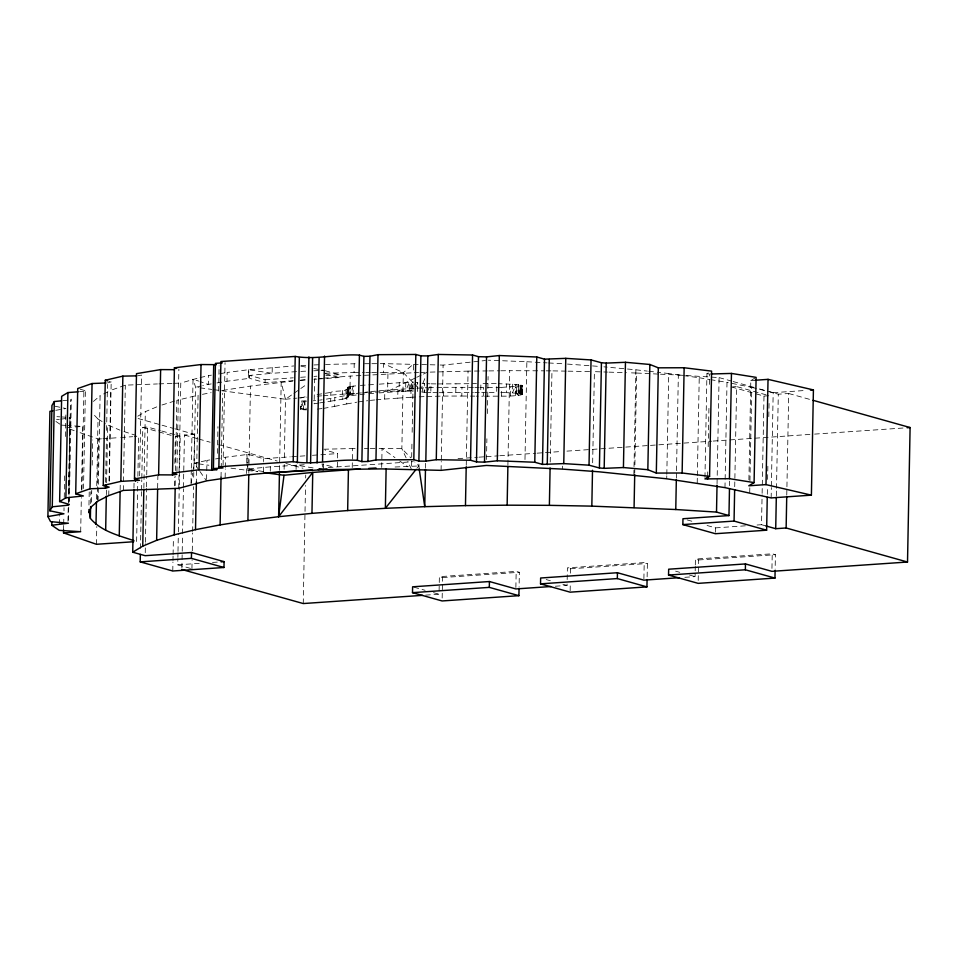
<?xml version="1.0" encoding="UTF-8"?>
<svg xmlns="http://www.w3.org/2000/svg" width="958" height="958" viewBox="0 0 958 958"><rect width="100%" height="100%" fill="white"/><g stroke="black" fill="none" stroke-linecap="round" stroke-linejoin="round"><path stroke-width="0.72" stroke-dasharray="4.79 3.59" d="M59.36 524.421L59.528 515.524M63.587 529.918L63.671 525.475M63.695 523.99L63.839 516.578M64.006 510.818L64.018 507.68M64.258 497.477L64.665 473.587M65.383 436.525L65.862 414.467M67.946 521.2L68.21 507.86M68.317 501.932L69.934 417.437L68.964 495.046M68.545 502.196L70.509 399.917L71.335 399.151L69.479 495.502M68.473 520.242L68.784 503.932M68.82 502.459L68.928 496.519M69.371 501.429L69.455 496.986M80.688 531.702L81.346 497.609M81.49 490.197L82.711 426.454L66.988 425.46M82.005 489.227L83.885 391.391L85.394 390.696L83.514 488.532M88.974 505.082L89.262 490.256M90.651 503.573L90.878 491.717M91.501 502.231L91.728 490.376M92.207 465.181L92.698 439.973M96.483 499.118L96.626 491.705M96.746 485.778L98.027 419.065L93.333 414.131M96.447 544.288L96.782 526.505M97.297 499.825L98.458 439.039L76.52 431.435M98.075 501.022L100.099 395.774L102.47 394.564M105.584 482.245L106.446 437.782M106.589 430.37L107.464 384.421M106.35 494.615L106.434 490.161M106.578 482.748L107.691 424.945L119.93 430.13M108.745 495.573L108.865 489.646M109.032 480.748L110.769 390.325L125.33 385.152L157.423 383.942M109.272 481.227L111.188 381.907L108.817 381.248M120.145 489.993L120.265 484.065M123.319 490.4L123.45 482.988M123.486 481.503L125.33 385.152M133.952 487.945L134.072 481.97M136.623 541.533L137.569 492.616M137.593 491.131L137.76 482.233M137.88 476.306L138.647 436.285L134.18 436.585M139.617 475.863L141.544 375.069L137.473 375.859M140.467 548.431L141.293 505.094M141.473 496.124L141.556 491.646M141.58 490.149L141.784 479.695M141.808 478.198L142.79 427.388L147.652 427.064L160.393 430.633M143.868 487.873L145.329 411.665L157.962 406.384M145.233 552.706L145.412 543.725M145.436 542.228L146.466 488.388M146.502 486.892L146.694 476.413M146.73 474.929L147.652 427.064M157.639 488.041L157.866 476.09M172.775 571.004L172.943 562.047M172.979 560.55L173.063 556.071M173.087 554.574L173.41 538.133M174.404 485.838L174.584 476.868M174.835 463.421L175.35 436.525L180.212 436.189L179.266 485.55M175.218 485.514L175.398 476.557M175.506 470.582L176.859 400.348L198.078 395.187L196.414 481.85M176.919 471.348L178.883 369.07M178.751 488.317L180.775 383.068L198.689 377.895M190.51 568.405L177.745 564.825L177.853 558.849M177.889 557.352L177.972 552.862M177.996 551.365L178.344 533.414M178.38 531.918L179.242 487.047M181.9 568.01L182.523 535.127M182.559 533.642L183.421 488.808M183.445 487.323L184.451 435.016L194.522 434.321L193.624 480.653M191.037 482.952L191.301 469.612M191.325 468.127L193.037 379.188L198.617 381.08M191.935 568.812L192.103 559.843M192.283 550.874L192.618 532.947M192.654 531.451L193.516 486.628M192.893 471.731L194.151 463.253L195.612 387.248L193.037 379.188M206.581 479.419L206.724 472.114M206.748 470.653L206.952 460.415L209.802 459.924M211.431 375.141L208.581 375.632L208.401 384.409L202.725 385.667M217.43 453.326L217.945 426.645M218.628 391.068L219.107 365.872M221.035 477.084L221.178 469.612M221.202 468.115L221.466 454.667M221.49 453.17L222.639 393.403M223.082 464.977L225.046 362.687M225.142 477.707L225.31 468.941M225.334 467.48L225.537 457.241L248.182 454.355L263.594 458.678L290.25 456.846M216.987 382.937L226.998 381.236L227.166 372.458L248.505 369.716L293.771 365.968M246.505 473.503L246.673 464.726M246.709 463.265L246.877 454.499L247.487 463.181M296.525 371.62L272.144 373.285L248.505 369.716L248.326 378.482L226.998 381.236M247.978 464.582L247.044 472.569M248.014 463.121L248.182 454.355M293.196 380.733L265.055 382.661L249.643 378.338L248.505 369.716M248.817 472.749L250.481 386.086L292.789 381.056M263.342 471.827L263.51 463.061M263.534 461.6L263.594 458.678M265.055 382.661L265.115 379.739L249.691 375.416L248.326 378.482L249.643 378.338M270.264 471.228L270.348 466.845L306.213 464.618M272.264 367.441L272.144 373.285L249.691 375.416M279.497 470.39L281.197 382.23L285.472 399.258L284.298 460.367M284.119 469.3L284.263 461.852M296.082 469.456L296.166 465.073L314.871 468.234M303.255 603.552L305.518 485.502M305.662 478.03L305.722 475.048M323.624 463.84L323.517 469.683L322.008 463.9L334.581 467.42M319.649 402.923L330.666 401.186L330.833 392.409C334.294 389.99 347.383 392.636 347.79 387.547L349.263 386.625L358.939 385.499M323.409 408.395L334.641 406.408L334.809 397.642L358.304 393.163M337.396 466.738L337.539 459.433M337.563 457.972L337.647 453.589L325.085 450.056M318.379 378.997L339.108 377.572L339.168 374.65L325.205 370.734M330.666 401.186L342.234 399.27L342.401 390.493M346.03 389.666L345.85 398.432L342.234 399.27M334.641 406.408L346.748 403.941L346.916 395.175M347.79 387.547L348.113 397.115L345.85 398.432L347.514 389.14L347.347 397.905L348.137 388.732L347.97 397.498L348.281 388.349M348.113 397.115L348.437 386.852L347.622 396.313L347.982 387.056L347.61 396.025L367.489 393.69M323.133 395.714L349.898 393.618L350.233 376.075L412.754 372.794M353.083 394.804L353.251 386.026L350.496 395.139L350.664 386.373L349.095 395.391L349.263 386.625L348.269 395.618M352.233 467.552L352.592 448.548L355.538 448.536M325.361 373.213L354.053 372.53L354.221 363.765L357.166 363.753M381.691 467.432L382.062 448.428L401.857 448.667L410.802 457.828M371.728 372.458L383.511 372.423L383.679 363.645L438.668 364.962M376.099 399.845L384.661 399.067L384.829 390.289L415.437 388.277M387.942 373.836L387.607 391.379L368.758 392.493M384.661 399.067L397.738 398.157L397.905 389.379M379.105 392.924L399.103 391.499L399.27 382.721L413.389 382.386M413.353 370.027L413.473 364.1L403.318 372.65L401.857 448.667L407.258 460.295M405.785 382.422L405.617 391.187L399.103 391.499M397.738 398.157L410.886 397.259L411.054 388.493M411.928 444.141L411.449 469.348L407.857 461.588M412.156 432.286L413.126 381.883M417.58 391.499L417.748 382.733L416.095 382.553M419.185 468.881L418.814 462.989M426.897 392.445L421.891 392.05L422.011 386.206M422.059 383.272L424.346 383.487L424.178 392.265L425.005 389.81M425.496 467.815L425.591 463.325M437.77 392.696L430.813 392.6L430.98 383.823L427.064 383.667M441.087 470.354L441.255 461.457M441.291 459.984L443.111 365.106L485.478 360.519M425.603 595.134L439.039 594.211L439.231 583.985M439.255 582.524L439.375 576.68L516.182 571.399L519.368 572.285L519.092 586.907M426.969 396.48L443.422 396.073L443.59 387.307L473.432 387.355M442.165 598.031L442.548 577.566L439.375 576.68M439.159 392.696L455.769 392.588L455.936 383.811L476.473 383.619M443.422 396.073L461.804 396.037L461.972 387.26M466.247 465.265L468.055 371.129L487.394 370.926M486.496 459.517L486.892 438.764M487.371 413.569L488.089 376.506M484.7 396.193L501.477 396.157L501.645 387.391L522.529 385.787L516.099 384.445L498.232 383.679M501.477 396.157C517.655 396.408 535.582 393.738 506.339 392.66L506.507 383.895M507.908 464.834L509.716 370.686L544.683 370.83M510.59 395.929L510.758 387.164M512.566 384.182L512.398 392.96L516.099 384.445L515.931 393.211L518.482 395.414L518.649 386.649L520.218 395.199L515.931 393.211L518.41 384.673L518.242 393.439L520.972 385.056L521.463 393.978L522.397 385.499L522.361 394.564L521.403 386.23L521.823 394.852L520.386 386.421L520.218 395.199M515.584 395.666L515.763 386.888L518.482 395.414M515.871 587.482L516.182 571.399M524.984 459.565L526.864 361.729L488.4 360.196M550.215 462.019L551.964 370.866L566.597 371.141M562.526 469.109L562.586 466.139M555.353 586.224L567.052 585.422L567.136 581.039M567.172 579.566L567.387 567.878L644.207 562.597L647.392 563.496L647.105 578.105M570.154 590.703L570.297 583.386M570.489 573.159L570.573 568.765L567.387 567.878M592.655 462.798L594.403 371.656L607.516 372.087M633.861 475.048L635.884 369.8L603.923 366.83M634.735 473.168L636.663 373.045L627.921 372.758M643.896 578.68L644.207 562.597M666.72 478.796L666.78 475.827M666.816 474.342L668.744 373.548L657.32 372.243M676.372 478.138L676.48 472.162M676.516 470.665L678.348 375.033L660.481 374.183M684.838 577.327L695.077 576.62L695.161 572.237M695.197 570.776L695.28 566.394M695.304 564.933L695.412 559.077L772.232 553.796L775.417 554.694L775.13 569.315M697.208 483L697.328 477.072M697.352 475.587L699.232 377.751L668.744 373.548M698.202 580.44L698.598 559.975L695.412 559.077M704.956 477.431L706.944 373.668L709.267 372.399M707.651 474.833L707.711 471.875M708.19 446.668L708.932 408.132M709.387 384.409L709.591 374.039L706.944 373.668M715.446 532.253L715.53 527.87L704.202 524.697M717.051 483.694L719.087 377.596L678.348 375.033M724.978 487.634L727.002 382.386L710.92 379.703M729.529 485.658L729.625 481.179M734.714 486.7L736.642 386.589L732.738 386.852M748.905 479.862L750.809 380.542L755.048 377.991M749.719 492.628L749.839 486.7M749.946 480.76L751.743 387.379L727.002 382.386M765.789 525.906L761.526 524.709L762.101 494.795M762.125 493.298L763.993 396.073L755.503 393.69M767.31 494.34L767.454 486.868M767.597 479.395L767.885 464.45M768.807 416.634L769.094 401.689M771.154 497.921L771.358 487.55M771.382 486.065L773.178 392.684L767.454 391.259M771.944 568.417L772.232 553.796M776.351 495.813L776.459 489.837M776.495 488.352L778.303 394.205L758.568 388.673M786.769 495.106L788.721 393.499L778.303 394.205M522.23 394.265L522.529 385.787M301.746 400.959L303.566 409.844L303.734 401.079L306.524 409.88L300.74 409.641L301.746 400.959L306.692 401.115M519.775 393.642L520.972 385.056M191.013 484.437L192.69 473.144M413.054 383.835L411.437 391.115L405.617 391.187L409.294 382.338L409.126 391.115L411.605 382.338L411.437 391.115L413.209 391.151M421.891 392.05L424.346 383.487M416.874 385.164L417.748 382.733M422.957 383.128L425.148 377.656M427.484 391.211L430.98 383.823L436.549 383.907M416.946 468.258L418.754 465.971L414.778 461.9M93.429 401.438L100.099 395.774M213.287 389.607L285.472 399.258L292.741 394.157M293.95 393.307L306.069 384.817M137.808 416.203L145.329 411.665M103.656 393.954L110.769 390.325M415.425 377.943L387.607 391.379L412.802 390.277M416.742 377.296L422.035 374.746M423.364 374.099L427.34 372.183M161.938 405.006L176.859 400.348M107.5 382.937L111.188 381.907M300.608 398.037L305.063 396.828L304.895 405.593L300.441 406.815M200.102 377.572L208.581 375.632M201.3 385.99L195.612 387.248L198.557 387.643M199.108 470.306L194.151 463.253L199.839 461.995M201.264 461.684L206.952 460.415M202.425 394.337L211.107 392.66M326.391 399.127L334.809 397.642M346.748 403.941L356.711 402.192M55.756 410.323L65.97 408.539L53.325 405.857M220.017 373.68L227.166 372.458M211.263 383.919L208.401 384.409L200.018 381.559M215.526 458.954L225.537 457.241M317.062 394.588L330.833 392.409M318.272 403.138L314.14 403.785L314.547 378.877L321.984 378.29M222.699 390.409L250.481 386.086M365.118 392.289L367.836 391.942M358.136 401.941L367.668 400.707M319.469 400.145L322.211 399.797M322.044 408.575L314.284 409.461M56.558 419.664L59.336 419.317M60.725 419.149L70.437 417.963M63.132 400.66L70.509 399.917M300.046 380.338L305.841 379.751M285.472 399.258L296.968 398.121M298.405 397.977L307.027 397.127M270.348 466.845L247.894 468.965L247.595 464.63M370.566 391.594L384.829 390.289M370.399 400.36L374.674 399.977M313.314 400.779L315.589 400.588M323.469 378.182L350.233 376.075M317.182 396.181L321.637 395.834M79.526 391.714L83.885 391.391M379.284 384.158L399.27 382.721M265.115 379.739L293.256 377.811M300.656 377.296L306.584 376.889M313.984 376.386L316.954 376.183M325.84 375.572L339.168 374.65M300.596 380.218L306.524 379.811M313.937 379.308L316.894 379.105M66.976 427.531L82.711 426.454M750.809 380.542L755.12 380.254M98.458 439.039L101.44 438.836M102.925 438.74L119.295 437.614M120.792 437.507L132.695 436.692M773.178 392.684L805.965 390.421M763.993 396.073L769.202 395.714L736.642 386.589M291.735 456.738L305.063 455.828M312.476 455.313L337.647 453.589M328.211 467.528L413.257 461.684M458.02 458.607L477.419 457.277M478.904 457.17L484.88 456.762M486.365 456.655L498.304 455.84M499.801 455.733L535.606 453.278M537.091 453.17L560.969 451.529M566.932 451.122L590.811 449.482M592.295 449.386L648.997 445.482M650.494 445.386L711.662 441.183M713.159 441.075L813.114 434.202M814.611 434.106L905.621 427.843M177.745 564.825L200.917 563.232M212.508 562.442L221.202 561.843M715.53 527.87L746.689 525.726M757.071 525.02L761.526 524.709M442.548 577.566L519.368 572.285M570.573 568.765L647.392 563.496M698.598 559.975L775.417 554.694M360.388 385.403L376.374 384.35M368.938 393.594L376.207 393.115M349.898 393.618L361.501 392.924M362.95 392.84L367.309 392.576M416.898 388.206L427.136 387.703M410.886 397.259L425.508 396.54M300.968 365.549L306.74 365.285M313.973 364.962L319.756 364.699M300.836 371.393L306.572 371.129M313.757 370.806L319.505 370.542M320.942 370.471L323.804 370.339L320.954 369.824M395.043 467.001L418.754 465.971M414.203 372.734L418.586 372.554M420.047 372.482L425.879 372.243M158.884 383.895L172.021 383.392M173.482 383.344L180.775 383.068M430.25 372.111L468.055 371.129M325.528 364.435L354.221 363.765M428.633 387.667L443.59 387.307M323.9 449.218L352.592 448.548M488.879 370.914L499.298 370.806M500.794 370.782L509.716 370.686M455.769 392.588L473.372 392.409M474.845 392.397L479.239 392.361M437.938 383.93L455.936 383.811M364.531 363.717L370.423 363.693M371.896 363.693L383.679 363.645L403.318 372.65L413.257 382.829M354.053 372.53L364.363 372.494M365.836 372.482L370.255 372.47M364.375 448.5L368.794 448.476M370.267 448.476L377.632 448.452M379.105 448.44L382.062 448.428L394.983 457.637M487.658 387.415L501.645 387.391M546.132 370.842L551.964 370.866M486.52 392.373L480.712 392.337L480.88 383.571L496.855 383.655L496.675 392.421L487.969 392.373M474.869 387.355L479.168 387.391M480.605 387.403L483.467 387.427L483.299 396.193L476.138 396.145M461.804 396.037L468.965 396.085M470.402 396.097L474.701 396.133M383.511 372.423L403.318 372.65M568.058 371.165L591.481 371.596M500.818 392.529L506.339 392.66M608.977 372.135L626.46 372.71M440.141 365.01L443.111 365.106M428.202 392.493L430.813 392.6M636.663 373.045L658.996 374.111M526.864 361.729L547.15 362.878M548.599 362.962L564.549 363.86M56.929 416.67L59.827 416.838M61.264 416.922L65.599 417.185M61.264 425.101L65.563 425.376M567.459 364.076L599.564 366.447M635.884 369.8L647.321 371.105M648.746 371.261L655.883 372.075M200.03 387.834L211.814 389.415M194.151 463.253L197.097 463.648M198.569 463.852L208.88 465.229M230.974 468.175L257.498 471.719M300.525 408.611L306.057 409.413M699.232 377.751L709.459 379.464M263.258 471.528L247.894 468.965L257.714 471.719M300.932 366.196L306.656 367.225M313.805 368.531L319.517 369.56M300.68 408.767L306.524 409.88M751.743 387.379L766.029 390.912M788.721 393.499L811.57 399.905M719.087 377.596L731.78 381.164M733.181 381.559L757.155 388.277M731.433 386.936L754.09 393.295M325.145 373.656L339.108 377.572M687.209 519.931L694.287 521.918M80.28 389.271L85.394 390.696M138.132 418.514L160.681 424.837M162.094 425.232L173.374 428.394M174.775 428.789L194.522 434.321M675.606 571.16L679.785 572.333M689.52 575.063L695.077 576.62M184.451 435.016L197.3 438.62M198.725 439.027L210.149 442.225M218.723 444.632L277.269 461.049M285.843 463.456L302.979 468.258M161.806 431.028L180.212 436.189M142.79 427.388L171.111 435.339M546.192 579.566L550.371 580.74M562.885 584.248L567.052 585.422M414 587.194L425.124 590.32M433.471 592.655L439.039 594.211M123.953 431.555L135.976 435.423M69.659 429.064L75.155 430.956M98.027 419.065L105.272 423.472M55.923 421.46L60.198 424.37M399.69 460.978L407.916 466.833M414.251 383.859L418.227 387.93M199.935 471.48L206.557 480.88M300.537 406.683L300.74 409.641"/><path stroke-width="1.44" d="M51.816 522.29L51.768 525.247L68.425 523.212L50.57 521.655L47.9 516.578L49.924 411.329L52.834 410.826M47.9 516.578L63.947 513.787L49.9 510.806L51.924 405.557L54.295 401.546L61.659 400.803M49.9 510.806L52.271 506.794L54.295 401.546M52.271 506.794L68.485 505.165L69.311 504.399L59.624 501.561L61.647 396.325L67.91 392.564L78.077 391.822M133.653 541.737L96.447 544.288L63.527 532.876L63.587 529.918M59.624 501.561L65.886 497.813L67.91 392.564M65.886 497.813L83.37 495.945L75.706 493.789L77.718 388.553L92.052 383.523L106.087 382.984M133.952 540.671C118.624 535.474 101.213 531.319 90.375 518.398L88.89 509.536M75.706 493.789L90.028 488.772L92.052 383.523M90.375 518.398L90.603 506.543M96.004 524.313L96.435 502.076M90.028 488.772L105.476 488.185L109.164 487.155L103.248 485.49L105.272 380.254L122.863 376.135L136.012 375.883M105.476 488.185L105.536 485.215M105.667 530.193L106.326 496.1M119.259 535.953L120.121 491.478M103.248 485.49L120.84 481.371L122.863 376.135M140.347 554.407L140.203 561.879L172.775 571.004L223.98 567.495L224.088 561.639L191.528 552.503L145.173 555.688L132.719 552.203L133.928 489.442M120.84 481.371L139.521 480.317L134.467 478.892L136.491 373.656L160.633 369.596L174.536 369.668M135.461 481.108L135.509 478.138M132.719 552.203L142.742 546.144L143.832 489.37M142.742 546.144L156.633 540.336L157.615 489.538M134.467 478.892L158.621 474.845L160.633 369.596M158.621 474.845L172.524 474.917L174.404 367.812L201.024 364.543L216.412 364.663M156.633 540.336L174.272 534.827L175.17 488.508M223.98 567.495L191.42 558.358L191.528 552.503M174.272 534.827L195.504 529.666L196.414 481.85M172.524 474.917L176.859 474.318L172.38 473.06L199.013 469.791L201.024 364.543M199.013 469.791L211.67 470.186L213.694 364.938M211.67 470.186L217.119 469.636L213.418 468.594L215.442 363.357L222.304 362.878M213.418 468.594L223.022 467.935L218.879 466.774L220.903 361.525L295.22 356.424C316.415 360.1 337.671 353.658 359.418 355.107L363.908 356.364L369.968 356.244L377.991 354.664L415.832 354.46L420.897 355.873L427.843 355.909L438.297 354.448L472.569 355.011L478.497 356.675L486.544 356.891L499.322 355.538L536.791 356.999L544.503 359.166L565.771 358.352L591.05 359.933L601.432 362.735L606.21 363.106L625.454 362.292L649.859 364.471L658.326 367.824L684.144 367.752L711.59 371.129L709.579 476.365L704.92 478.916L729.433 478.677L754.09 482.593L756.113 377.356L731.457 373.428L711.04 373.991M195.504 529.666L220.112 524.9L221.035 477.084M220.112 524.9L247.906 520.565L248.793 474.246M247.906 520.565L278.61 516.709L279.437 473.372M709.579 476.365L682.132 473.001L656.314 473.072L647.836 469.719L623.43 467.54L604.187 468.354L599.409 467.983L589.026 465.181L563.759 463.6L542.479 464.402L534.78 462.247L497.298 460.786L484.52 462.139L476.485 461.924L470.546 460.259L436.273 459.696L425.819 461.157L418.886 461.121L413.808 459.696L375.967 459.912L367.944 461.493L361.885 461.612L357.406 460.343C335.659 458.906 314.392 465.349 293.196 461.672L295.22 356.424M297.339 462.834L299.351 357.585M306.895 462.175L308.919 356.927M310.584 463.217L312.607 357.969M278.61 516.709L312.751 472.426L284.011 475.264L278.61 516.709L311.961 513.356L312.751 472.426L360.04 468.941M317.086 462.942L319.11 357.693M322.547 461.301L324.558 356.053M311.961 513.356L347.658 510.554L348.437 469.624M357.406 460.343L359.418 355.107M361.885 461.612L363.908 356.364M367.944 461.493L369.968 356.244M375.967 459.912L377.991 354.664M386.122 468.845L385.367 508.315L347.658 510.554M413.808 459.696L415.832 354.46M519.056 588.368L518.913 595.672L442.105 600.953L412.503 592.655L412.611 586.811L489.43 581.53L515.847 588.942L550.958 586.524M418.886 461.121L420.897 355.873M425.472 469.312L424.753 506.662L385.367 508.315L416.047 469.408M425.819 461.157L427.843 355.909M436.273 459.696L438.297 354.448M419.185 468.881L424.753 506.662L465.468 505.608L466.211 466.762M470.546 460.259L472.569 355.011M476.485 461.924L478.497 356.675M484.52 462.139L486.544 356.891M518.913 595.672L489.31 587.374L489.43 581.53M497.298 460.786L499.322 355.538M465.468 505.608L507.141 505.177L507.884 466.318M534.78 462.247L536.791 356.999M542.479 464.402L544.503 359.166M647.081 579.566L646.937 586.883L570.13 592.164L540.528 583.853L540.635 578.009L617.443 572.728L643.872 580.141L678.982 577.722M547.258 464.654L549.281 359.406M507.141 505.177L549.377 505.345L550.096 467.995M563.759 463.6L565.771 358.352M589.026 465.181L591.05 359.933M729.481 488.652L728.966 515.572L716.512 512.087L675.761 509.524L591.828 506.135L592.511 470.27M599.409 467.983L601.432 362.735M604.187 468.354L606.21 363.106M646.937 586.883L617.335 578.572L617.443 572.728M623.43 467.54L625.454 362.292M634.076 507.536L634.711 474.653M647.836 469.719L649.859 364.471M656.314 473.072L658.326 367.824M775.106 570.776L774.962 578.081L698.154 583.362L668.54 575.051L668.66 569.208L745.468 563.927L771.897 571.339L907.513 562.023L910.1 427.543L812.995 400.3M675.761 509.524L676.336 479.635M682.132 473.001L684.144 367.752M767.25 497.322L766.628 530.205L715.41 533.714L682.85 524.589L682.958 518.733L728.966 515.572M707.567 479.287L707.627 476.318M716.512 512.087L717.027 485.191M729.433 478.677L731.457 373.428M766.628 530.205L734.056 521.068L734.654 489.682M774.962 578.081L745.36 569.782L745.468 563.927M768.029 379.356L813.414 389.918L811.402 495.154L766.005 484.604L768.029 379.356L755.12 380.254M907.513 562.023L786.135 527.978L775.717 528.696L776.315 497.31M786.135 527.978L786.734 496.591M88.831 512.494L91.417 506.686L98.075 501.022L108.745 495.573L123.319 490.4L178.751 488.317L206.557 480.88L246.481 474.964L270.24 472.689L323.517 469.683L381.667 468.893L441.087 470.354L486.377 465.444L562.526 469.109L599.001 471.803L666.72 478.796L724.978 487.634L771.154 497.921L811.402 495.154M754.09 482.593L748.785 485.79L766.005 484.604M810.432 390.122L813.414 389.918M218.879 466.774L293.196 461.672M907.118 427.747L910.1 427.543M263.318 473.288L312.188 469.935M318.116 469.528L327.001 468.917M63.527 532.876L80.688 531.702L59.252 530.349L51.768 525.247M140.203 561.879L191.42 558.358M682.85 524.589L734.056 521.068M221.202 561.843L224.088 561.639M412.503 592.655L489.31 587.374M540.528 583.853L617.335 578.572M668.54 575.051L745.36 569.782M422.622 595.349L303.255 603.552L181.864 569.495M368.746 468.414L376.003 467.995M549.377 505.345L591.828 506.135M264.863 472.713L284.011 475.264M319.194 468.953L323.517 469.683M765.789 525.906L775.717 528.696M174.404 367.812L176.643 368.447M105.272 380.254L107.631 380.913"/></g></svg>
